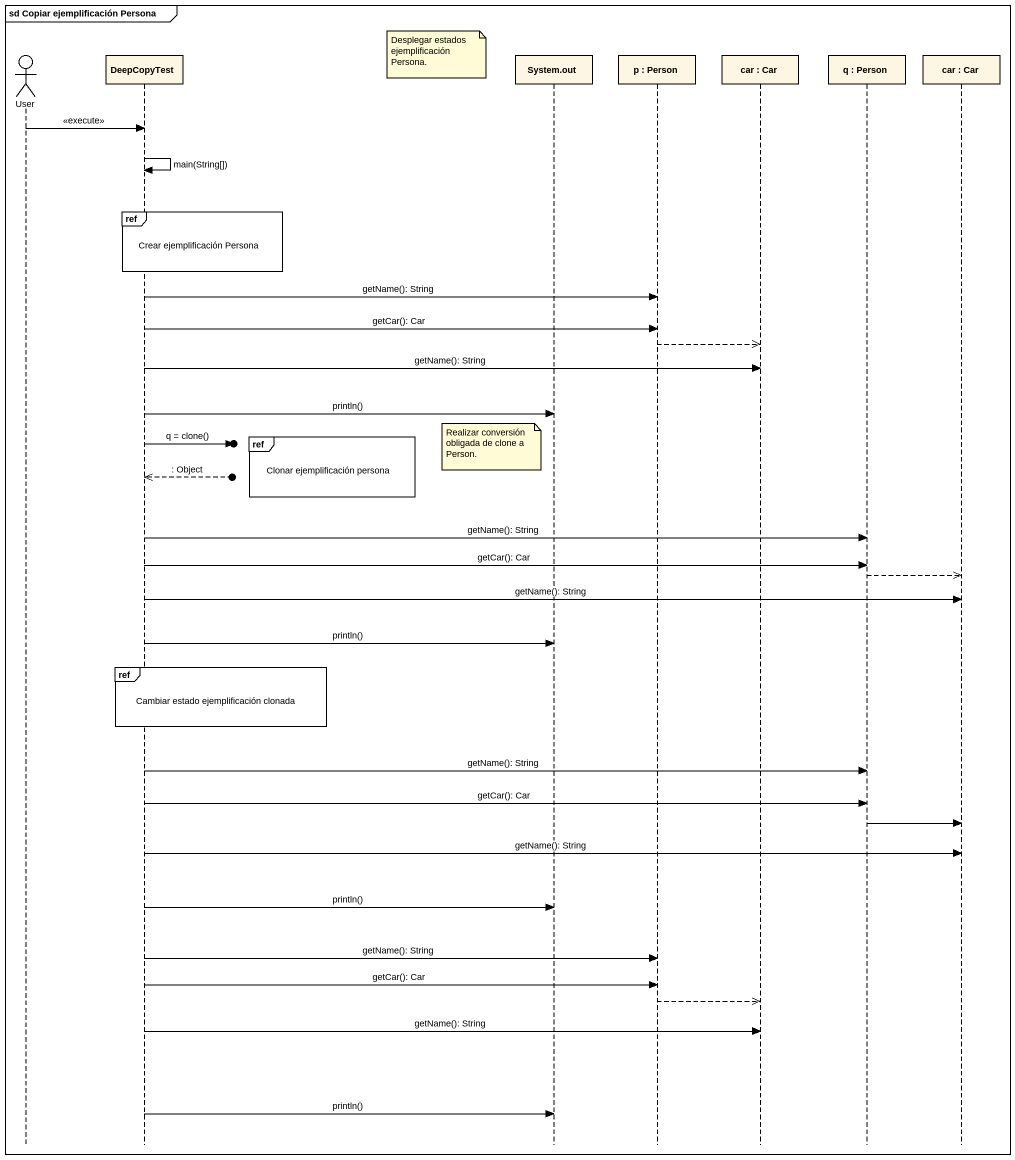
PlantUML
@startuml
mainframe sd Copiar ejemplificación Persona
hide footbox
actor User
participant DeepCopyTest
participant "System.out" as System_out
participant "p : Person" as p
participant "car : Car" as car
participant "q : Person" as q
participant "car : Car" as car_2

note left of System_out : Desplegar estados ejemplificación Persona.
User -> DeepCopyTest : <<execute>>
DeepCopyTest -> DeepCopyTest : main(String[])
ref over DeepCopyTest : Crear ejemplificación Persona
DeepCopyTest -> p : getName(): String
DeepCopyTest -> p : getCar(): Car
p -->> car
DeepCopyTest -> car : getName(): String
DeepCopyTest -> System_out : println()
ref over DeepCopyTest : Clonar ejemplificación persona
DeepCopyTest ->o] : q = clone()
note left of System_out : Realizar conversión obligada de clone a Person.
DeepCopyTest <<--o] : : Object
DeepCopyTest -> q : getName(): String
DeepCopyTest -> q : getCar(): Car
q -->> car_2
DeepCopyTest -> car_2 : getName(): String
DeepCopyTest -> System_out : println()
ref over DeepCopyTest : Cambiar estado ejemplificación clonada
DeepCopyTest -> q : getName(): String
DeepCopyTest -> q : getCar(): Car
q -> car_2
DeepCopyTest -> car_2 : getName(): String
DeepCopyTest -> System_out : println()
DeepCopyTest -> p : getName(): String
DeepCopyTest -> p : getCar(): Car
p -->> car
DeepCopyTest -> car : getName(): String
DeepCopyTest -> System_out : println()
@enduml
